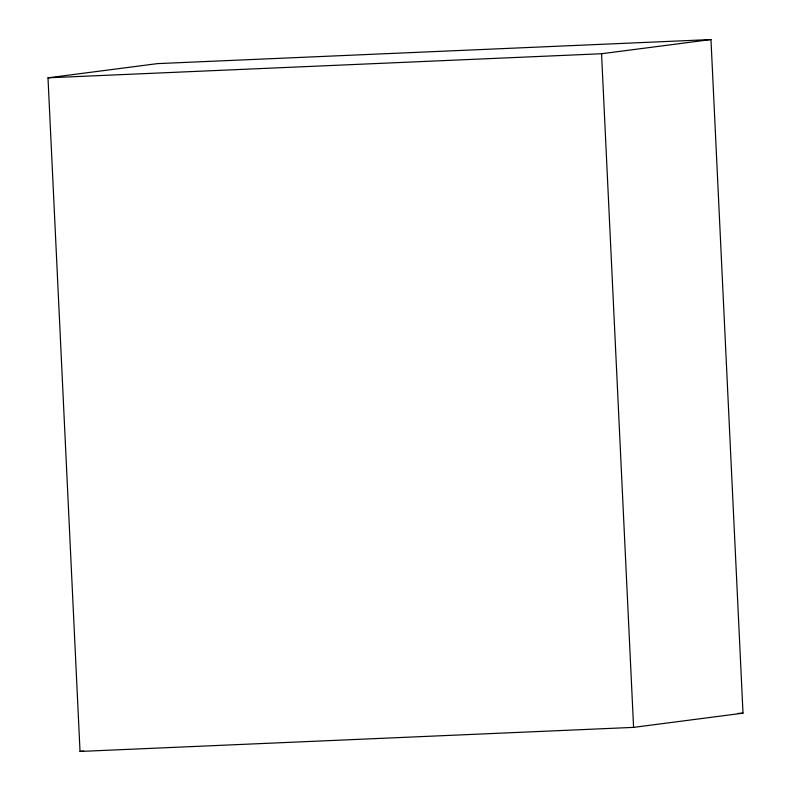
<?xml version="1.0" encoding="UTF-8"?>
<svg xmlns="http://www.w3.org/2000/svg" width="791" height="791" viewBox="0 0 791 791"><rect width="100%" height="100%" fill="white"/><g stroke="black" fill="none" stroke-linecap="round" stroke-linejoin="round"><path stroke-width="1.19" d="M47.994 77.825L157.419 63.626L710.971 39.55L743.006 713.175L633.581 727.374L80.029 751.45L47.994 77.825L601.546 53.739L710.971 39.55M80.029 751.45L83.678 750.975M738.082 713.393L743.006 713.175M601.546 53.739L633.581 727.374"/></g></svg>
